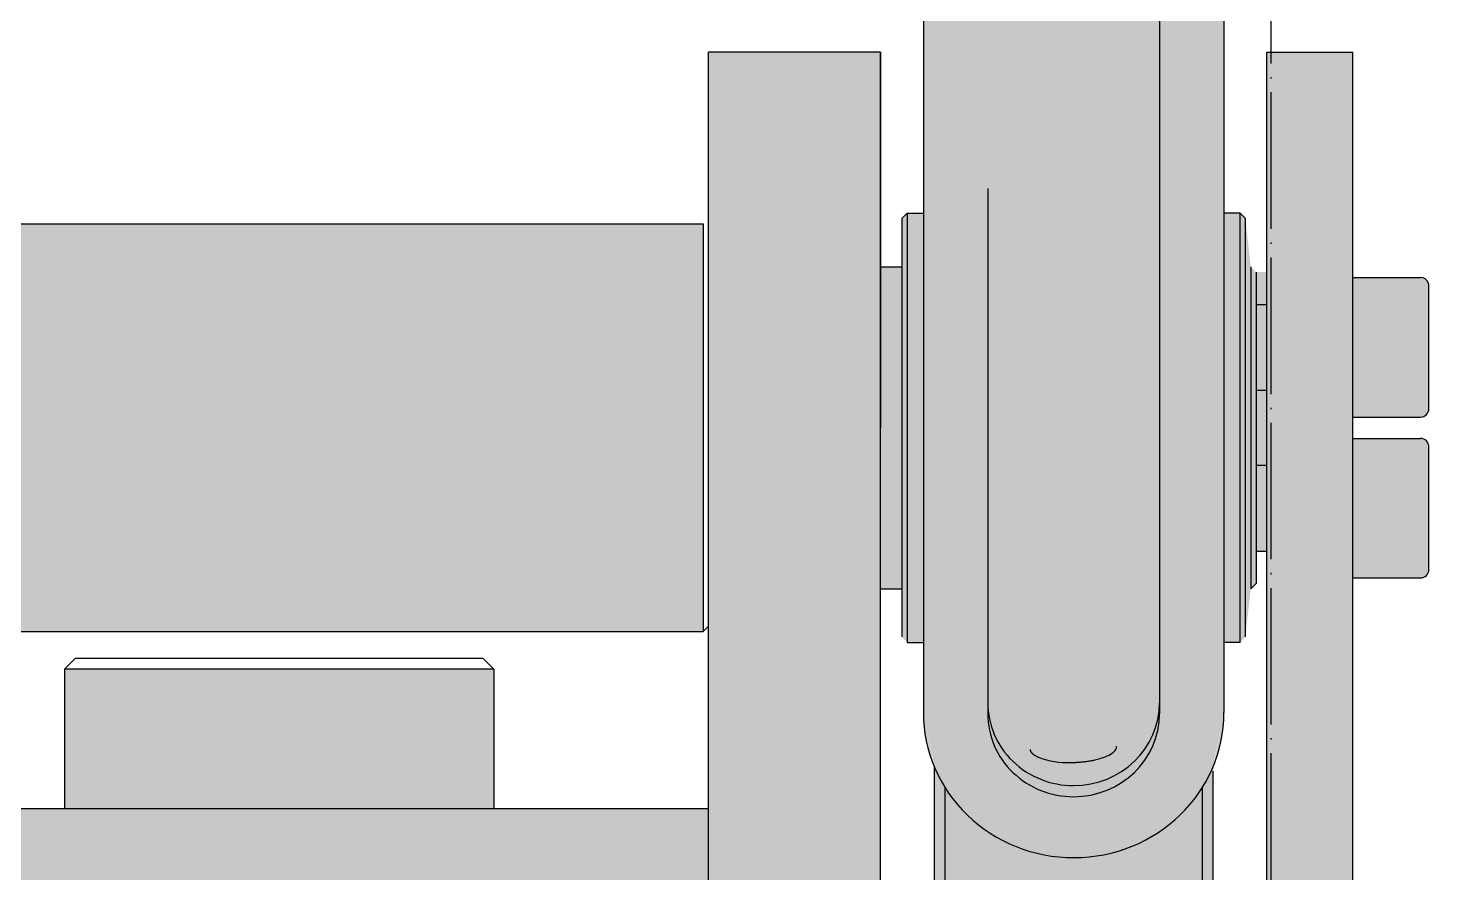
# Model space of a CAD drawing. Extents: x -1899985 to 1774885, y 556286 to 2175695.
# Drawn here: x -1659492.3 to -1659287.2, y 568947.4 to 569071.2 of the extents above; entities that cross this region are included whole.
import ezdxf

# ---------------------------------------------------------------- set-up
doc = ezdxf.new("R2010")
doc.units = 0
doc.header["$LTSCALE"] = 10
doc.header["$MEASUREMENT"] = 0
doc.linetypes.add('20剖面图$0$DOTE', pattern=[2.4200000000000004, 2, -0.2, 0.02, -0.2])
for name, color, linetype in [('20剖面图$0$5剖面线层', 2, 'Continuous'), ('20剖面图$0$A-AXIS-DOTE', 14, '20剖面图$0$DOTE'), ('20剖面图$0$A-LIN-V', 9, 'Continuous'), ('20剖面图$0$EWHS5T6M-2', 7, 'Continuous'), ('20剖面图$0$零件1^葫芦小车', 7, 'Continuous'), ('A-LIN-V', 9, 'Continuous')]:
    doc.layers.add(name, color=color, linetype=linetype)

# ---------------------------------------------------------------- blocks, each defined once
blk = doc.blocks.new('20剖面图$0$zw$A4DD')
at = {"layer": '20剖面图$0$5剖面线层'}
h = blk.add_hatch(color=256, dxfattribs=at)
h.dxf.hatch_style = 1
edge = h.paths.add_edge_path()
edge.add_ellipse((181.0833332575203, 284.4568697157738), major_axis=(13.99859999999995, 1.38080171e-08), ratio=0.9659258262890728, start_angle=338.2132103583626, end_angle=359.99999994156775, ccw=False)
edge.add_line((194.0820332313342, 279.4382737407104), (194.0820332313342, 217.0065894142754))
edge.add_line((194.0820332313342, 217.0065894142754), (193.0821332313389, 216.0066894142765))
edge.add_line((193.0821332313353, 216.0066894142765), (191.6533446674038, 216.0066894142765))
edge.add_ellipse((191.6533446674038, 219.0063894142768), major_axis=(-2.99970000000006, 0), ratio=1, start_angle=20.00000000000881, end_angle=90, ccw=False)
edge.add_line((188.8345487128281, 217.9804315903421), (185.1236074328844, 228.1761589619127))
edge.add_ellipse((181.083333231334, 226.7056194142751), major_axis=(4.299570000000191, 0), ratio=1, start_angle=19.99999999997873, end_angle=43.67903565468379)
edge.add_ellipse((181.0626569377964, 232.1966468274222), major_axis=(-4.019580552825661, 0), ratio=1, start_angle=89.97399287323998, end_angle=141.1454160524679, ccw=False)
edge.add_ellipse((181.0626569377964, 232.1966468274222), major_axis=(-4.019580552825758, 0), ratio=1, start_angle=39.28607287210849, end_angle=89.97399420460039, ccw=False)
edge.add_ellipse((181.083333231334, 226.7056194142751), major_axis=(4.299570000000136, 0), ratio=1, start_angle=136.7524532699129, end_angle=160.0000000000212)
edge.add_line((177.0430590297801, 228.1761589619091), (173.3321177498328, 217.9804315903384))
edge.add_ellipse((170.5133217952643, 219.0063894142768), major_axis=(-2.999700000000112, 0), ratio=1, start_angle=90, end_angle=159.9999999999021, ccw=False)
edge.add_line((170.5133217952643, 216.0066894142765), (169.0845332313365, 216.0066894142765))
edge.add_line((169.0845332313365, 216.0066894142765), (168.084633231334, 217.0065894142754))
edge.add_line((168.084633231334, 217.0065894142754), (168.084633231334, 279.4382738091262))
edge.add_ellipse((181.0833332575203, 284.4568697157738), major_axis=(13.99859999999993, 1.38117915e-08), ratio=0.9659258262890812, start_angle=179.9999999454519, end_angle=201.7867889548778, ccw=False)
edge.add_line((167.0847332575176, 284.4568697157738), (167.0847332578014, 333.1917560740112))
edge.add_line((167.0847332578014, 333.1917560740148), (167.0847332521007, 376.9111512425443))
edge.add_ellipse((181.0833332520997, 376.9111512425443), major_axis=(13.99860000000034, -4.4111411e-09), ratio=0.7660444431189731, start_angle=158.2132109445404, end_angle=179.999999999913, ccw=False)
edge.add_line((168.084633231334, 380.8912368768797), (168.084633231334, 404.9877894142773))
edge.add_line((168.084633231334, 404.9877894142773), (169.0845332313329, 405.9876894142726))
edge.add_line((169.0845332313329, 405.9876894142726), (170.5133217952643, 405.9876894142726))
edge.add_ellipse((170.5133217952643, 402.9879894142721), major_axis=(-2.999699999999982, 0), ratio=1, start_angle=200.0000000000089, end_angle=270, ccw=False)
edge.add_line((173.3321177498399, 404.013947238207), (177.0430590297874, 393.8182198666364))
edge.add_ellipse((181.083333231334, 395.2887594142703), major_axis=(4.299569999999969, 0), ratio=1, start_angle=-159.9999999999591, end_angle=-95.76134025166564)
edge.add_line((180.651720946258, 391.0109079652066), (181.5149455164137, 391.0109079652102))
edge.add_ellipse((181.083333231334, 395.2887594142739), major_axis=(4.299569999999969, 0), ratio=1, start_angle=-84.23865974833441, end_angle=-19.99999999997877)
edge.add_line((185.1236074328844, 393.81821986664), (188.8345487128281, 404.0139472382106))
edge.add_ellipse((191.6533446674038, 402.9879894142759), major_axis=(-2.999699999999982, 0), ratio=1, start_angle=270, end_angle=339.99999999999113, ccw=False)
edge.add_line((191.6533446674038, 405.9876894142726), (193.0821332313317, 405.9876894142726))
edge.add_line((193.0821332313317, 405.9876894142726), (193.0821332313317, 404.9877894142773))
edge.add_line((193.0821332313317, 404.9877894142773), (194.0820332313342, 404.9877894142773))
edge.add_line((194.0820332313342, 404.9877894142773), (194.0820332313342, 380.8912369212921))
edge.add_ellipse((181.0833332520997, 376.9111512425443), major_axis=(13.99860000000001, -4.4111411e-09), ratio=0.7660444431189835, start_angle=2.349111127841752e-08, end_angle=21.78678954103009, ccw=False)
edge.add_line((195.0819332521023, 376.9111512425407), (195.0819332577994, 333.1917560740148))
edge.add_line((195.0819332577994, 333.1917560740112), (195.0819332577848, 330.9951894142797))
edge.add_line((195.0819332577885, 330.9951894142797), (195.0819332575593, 290.9991894142731))
edge.add_line((195.0819332575593, 290.9991894142731), (195.0819332575228, 284.4568697167015))
h = blk.add_hatch(color=252, dxfattribs=at)
h.dxf.hatch_style = 1
h.paths.add_polyline_path([(163.0851332405873, 246.0036894142759), (163.0851332339771, 221.0061894142782), (147.0867332339803, 221.0061894142782), (147.0867332386042, 238.5044394142751), (147.0867332405869, 246.0036894142759), (147.0867332405869, 310.9971894142727), (147.0867332313319, 345.9936894142738), (163.0851332313359, 345.9936894142738), (163.0851332405836, 310.9971894142727), (163.0851332405836, 295.9986894142785)])
h = blk.add_hatch(color=252, dxfattribs=at)
h.dxf.hatch_style = 1
h.paths.add_polyline_path([(207.0807332405856, 218.762172825729), (207.0807332229961, 214.0077905273502), (207.0807332313343, 209.007389414277), (199.0815332313359, 209.007389414277), (199.0815332396741, 214.0077905273502), (199.0815332405873, 218.7621728257254), (199.0815332313359, 223.5059394142736), (197.0817332313345, 223.5059394142736), (197.0817332313345, 230.5052394142767), (199.0815332405873, 230.5052394142767), (199.0815332405873, 299.4983394142764), (198.0816332313334, 299.4983394142764), (198.0816332313334, 296.4986394142761), (197.581683231332, 295.9986894142785), (197.0817332313345, 291.4991394142744), (196.5817832313296, 290.9991894142731), (195.0819332575593, 290.9991894142731), (195.0819332577885, 330.9951894142797), (196.5817832313332, 330.9951894142797), (197.0817332313345, 330.4952394142747), (197.581683231332, 325.9956894142707), (198.0816332313334, 325.4957394142766), (199.0815332367528, 325.4957394142766), (199.0815332313323, 345.9936894142738), (207.0807332313343, 345.9936894142738), (207.0807332403238, 311.9970894142753), (207.0807332405856, 310.9971894142727), (207.0807332405856, 309.9972894142775), (207.0807332405856, 296.9985894142737)])
h.paths.add_polyline_path([(214.1800232313362, 309.1973694142762), (214.1800232313362, 297.7985094142787, -0.4142135623730951), (213.3801032313349, 296.9985894142737), (207.0807332405856, 296.9985894142737), (207.0807332405856, 309.9972894142775), (213.3801032313349, 309.9972894142775, -0.4142135623730951)])
h.paths.add_polyline_path([(214.1800232298265, 318.4964394142771), (214.1800232313362, 312.7970094142765, -0.4142135623730951), (213.3801032313349, 311.9970894142753), (207.0807332403238, 311.9970894142753), (207.0807332398144, 324.995789414279), (213.3801032313349, 324.9957894142753, -0.4142135622958358), (214.1800232313362, 324.195869414274), (214.1800232319329, 321.9260964163623), (214.1800232328423, 318.4964394142735)])
h = blk.add_hatch(color=252, dxfattribs=at)
h.dxf.hatch_style = 1
h.paths.add_polyline_path([(167.0847332048943, 290.9991894142731), (165.584883231335, 290.9991894142731), (165.0849332313337, 291.4991394142744), (165.0849332313337, 295.9986894142785), (165.0849332313337, 325.9956894142742), (165.0849332313337, 330.4952394142747), (165.584883231335, 330.9951894142797), (167.0847332577868, 330.9951894142797), (167.0847332575577, 290.9991894142731)])
h.paths.add_polyline_path([(165.0849332313337, 295.9986894142785), (163.0851332405836, 295.9986894142785), (163.0851332405873, 310.9971894142764), (163.0851332396924, 325.9956894142742), (165.0849332313337, 325.9956894142742)])
h = blk.add_hatch(color=252, dxfattribs=at)
h.dxf.hatch_style = 1
h.paths.add_polyline_path([(67.5946832313348, 291.9990894142756), (146.5867832313342, 291.9990894142756), (146.5867832313342, 329.9952894142771), (67.5946832313348, 329.9952894142771)])
h.paths.add_polyline_path([(67.09473322208214, 246.0036894142759), (67.0947332256037, 238.5044394142751), (147.0867332240632, 238.5044394142751), (147.0867332220841, 246.0036894142759), (147.0867332220841, 275.500739414274), (67.09473322208214, 275.500739414274)])
edge = h.paths.add_edge_path()
edge.add_spline(control_points=[(87.59268323133438, 221.3217102138588), (87.60047332666728, 221.3232798552926), (87.62479627005452, 221.3281807323874), (87.89082480045181, 221.3461958268199), (88.41980849641187, 221.3540604814552), (89.29154574719722, 221.3193687486928), (90.77402644405448, 221.1667683891865), (93.98919341715008, 220.9314396689369), (99.39371573589236, 220.8228294111687), (105.8275734501185, 220.8899547281726), (110.9517606847767, 221.0346109534839), (113.8779446266635, 221.1452584248255), (116.170907709693, 221.2519060264458), (118.3753350035622, 221.3764509936518), (120.9712773276442, 221.4423258555107), (123.0814433430787, 221.3301824804294), (124.3727095474569, 221.2300171381139), (125.2949735102192, 221.1552491905349), (126.0164016046292, 221.0968396110875), (126.5049812616926, 221.0491700680541), (126.561692556661, 221.0416000031109), (126.5887832313346, 221.0379838245935)], knot_values=[0, 0, 0, 0, 0.0200448062513436, 0.0625857151597983, 0.0968991114887987, 0.1252006295151264, 0.1877407753722999, 0.2502834915877762, 0.3730931743853787, 0.4993418828816357, 0.5632919166215677, 0.6245725191583177, 0.6485625763569951, 0.6871746033886468, 0.7497116751627702, 0.8122497289397556, 0.8494615257923346, 0.8748480535782247, 0.9201301323393147, 0.9618466021247403, 1, 1, 1, 1], degree=3, periodic=0)
edge.add_line((126.5887832313346, 221.0379838245935), (126.5887832313346, 238.5044394142751))
edge.add_line((126.5887832313346, 238.5044394142751), (87.59268323133438, 238.5044394142751))
edge.add_line((87.59268323133438, 238.5044394142751), (87.59268323133438, 221.3217102138588))
h.paths.add_polyline_path([(127.0887332313359, 275.500739414274), (127.0887332313359, 288.4994394142777), (87.09273323133309, 288.4994394142777), (87.09273323133309, 275.500739414274)])
at = {"layer": '20剖面图$0$EWHS5T6M-2', "color": 7, "linetype": 'Continuous'}
for p, q in [((189.0825332104759, 377.1976924996125), (189.0825332047534, 333.2882403218755)), ((167.0847332105659, 376.9111512425443), (167.0847332048688, 333.1917560740112)), ((195.0819332105675, 376.9111512425443), (195.0819332048668, 333.1917560740148)), ((147.0867332220841, 310.9971894142727), (147.0867332313355, 345.9936894142738)), ((163.0851332313359, 345.9936894142738), (147.0867332313355, 345.9936894142738)), ((147.0867332220841, 310.9971894142727), (147.0867332313355, 345.9936894142738)), ((163.0851332313359, 345.9936894142738), (147.0867332313355, 345.9936894142738)), ((163.0851332220809, 310.9971894142727), (163.0851332313359, 345.9936894142738)), ((163.0851332313359, 345.9936894142738), (163.0851332405873, 310.9971894142764)), ((199.0815332220845, 310.9971894142727), (199.0815332313359, 345.9936894142738)), ((199.0815332313359, 345.9936894142738), (207.0807332313343, 345.9936894142738)), ((207.0807332220829, 310.9971894142727), (207.0807332313343, 345.9936894142738)), ((167.0847332048688, 333.1917560740112), (167.0847332051489, 284.4568697157738)), ((173.084133204753, 333.2882403218755), (173.0841332050367, 284.3414936048794)), ((189.0825332047534, 333.2882403218755), (189.0825332050335, 284.3414936048794)), ((195.0819332048668, 333.1917560740112), (195.0819332051505, 284.4568697157738)), ((165.0849332313337, 330.4952394142747), (165.584883231335, 330.9951894142723)), ((165.0849332313337, 330.4952394142747), (165.0849332313337, 291.4991394142744)), ((165.584883231335, 330.9951894142723), (165.584883231335, 290.9991894142731)), ((165.584883231335, 330.9951894142723), (167.0847332577723, 330.9951894142723)), ((196.5817832313368, 330.9951894142723), (195.0819332577739, 330.9951894142723)), ((197.0817332313345, 330.4952394142747), (196.5817832313368, 330.9951894142723)), ((196.5817832313368, 290.9991894142731), (196.5817832313368, 330.9951894142723)), ((197.0817332313345, 291.4991394142744), (197.0817332313345, 330.4952394142747)), ((67.5946832313348, 329.9952894142771), (146.5867832313342, 329.9952894142771)), ((67.5946832313348, 329.9952894142771), (146.5867832313342, 329.9952894142771)), ((146.5867832313342, 329.9952894142771), (146.5867832313342, 291.9990894142756)), ((146.5867832313342, 329.9952894142771), (146.5867832313342, 291.9990894142756)), ((163.0851332229758, 325.9956894142742), (165.0849332280413, 325.9956894142742)), ((197.5816832313357, 325.9956894142742), (197.5816832313357, 295.9986894142785)), ((198.0816332313334, 325.4957394142766), (198.0816332313334, 296.4986394142761)), ((207.0807332228542, 324.9957894142753), (213.3801032313349, 324.9957894142753)), ((214.1800232313362, 312.7970094142729), (214.1800232313362, 324.195869414274)), ((198.0816332313334, 322.4960394142763), (199.0815332225938, 322.4960394142763)), ((198.0816332313334, 314.4968394142779), (199.0815332221282, 314.4968394142779)), ((207.0807332220866, 311.9970894142753), (213.3801032313349, 311.9970894142753)), ((147.0867332220841, 246.0036894142759), (147.0867332220841, 310.9971894142727)), ((147.0867332220841, 246.0036894142759), (147.0867332220841, 310.9971894142727)), ((163.0851332220809, 246.0036894142759), (163.0851332220809, 310.9971894142727)), ((163.0851332220809, 246.0036894142759), (163.0851332220809, 310.9971894142727)), ((199.0815332220845, 218.7621728257254), (199.0815332220845, 310.9971894142727)), ((207.0807332220829, 218.7621728257254), (207.0807332220829, 310.9971894142727)), ((207.0807332220829, 309.9972894142775), (213.3801032313349, 309.9972894142775)), ((214.1800232313362, 297.798509414275), (214.1800232313362, 309.1973694142725)), ((198.0816332313334, 307.4975394142748), (199.0815332220845, 307.4975394142748)), ((198.0816332313334, 299.4983394142764), (199.0815332220845, 299.4983394142764)), ((198.0816332313334, 296.4986394142761), (197.5816832313357, 295.9986894142748)), ((207.0807332220829, 296.9985894142737), (213.3801032313349, 296.9985894142737)), ((163.0851332220809, 295.9986894142748), (165.0849332280413, 295.9986894142748)), ((147.0867332313355, 292.4990394142733), (146.5867832313342, 291.9990894142756)), ((147.0867332313355, 292.4990394142733), (146.5867832313342, 291.9990894142756)), ((67.5946832313348, 291.9990894142756), (146.5867832313342, 291.9990894142756)), ((67.5946832313348, 291.9990894142756), (146.5867832313342, 291.9990894142756)), ((165.584883231335, 290.9991894142731), (167.0847332577723, 290.9991894142731)), ((196.5817832313368, 290.9991894142731), (195.0819332577739, 290.9991894142731)), ((88.09263323133563, 289.499339414273), (87.09273323133309, 288.4994394142777)), ((88.09263323133563, 289.499339414273), (87.09273323133309, 288.4994394142777)), ((127.0887332313359, 288.4994394142777), (87.09273323133309, 288.4994394142777)), ((87.09273323133309, 288.4994394142777), (87.09273323133309, 275.500739414274)), ((127.0887332313359, 288.4994394142777), (87.09273323133309, 288.4994394142777)), ((87.09273323133309, 288.4994394142777), (87.09273323133309, 275.500739414274)), ((126.0888332313334, 289.499339414273), (88.09263323133197, 289.499339414273)), ((126.0888332313334, 289.499339414273), (88.09263323133197, 289.499339414273)), ((126.0888332313334, 289.499339414273), (127.0887332313323, 288.4994394142777)), ((126.0888332313334, 289.499339414273), (127.0887332313323, 288.4994394142777)), ((127.0887332313359, 288.4994394142777), (127.0887332313359, 275.500739414274)), ((127.0887332313359, 288.4994394142777), (127.0887332313359, 275.500739414274)), ((168.084633231334, 279.4382739220456), (168.084633231334, 217.0065894142754)), ((194.0820332313342, 217.0065894142754), (194.0820332313342, 279.0003894376424)), ((169.0845332313365, 277.4921760613324), (169.0845332313365, 216.0066894142728)), ((193.0821332313353, 216.0066894142728), (193.0821332313353, 277.4921760683865)), ((147.0867332256057, 275.500739414274), (67.0947332256037, 275.500739414274)), ((147.0867332256057, 275.500739414274), (67.0947332256037, 275.500739414274))]:
    blk.add_line(p, q, dxfattribs=at)
for centre, radius, start, end in [((213.3801032313349, 324.195869414274), 0.7999199999999951, 0, 90), ((213.3801032313349, 312.7970094142729), 0.799920000000023, 270, 0), ((213.3801032313349, 309.1973694142725), 0.799920000000023, 0, 90), ((213.3801032313349, 297.798509414275), 0.7999199999999951, 270, 0)]:
    blk.add_arc(centre, radius, start, end, dxfattribs=at)
for centre, major_axis, ratio, start_param, end_param in [((181.0833332060574, 285.3766662576745), (-7.999200000000017, 7.8953386e-09), 0.9659258262890631, 6.283185307179468, 7.85398163499654), ((181.0833332060574, 285.3766662576745), (-7.999200000000001, 7.892230299999998e-09), 0.9659258262890691, 1.570796327816581, 3.141592653589278), ((181.0833332051479, 284.4568697157738), (-13.99860000000005, 1.38140117e-08), 0.9659258262890658, 4.62e-14, 1.570796327815654), ((181.0833332050351, 284.3414936048794), (-7.999199999999976, 7.8951166e-09), 0.9659258262890723, 3.1561e-12, 1.570796327817383), ((181.0833332051479, 284.4568697157738), (-13.99860000000044, 1.38109034e-08), 0.9659258262890414, 1.57079632781622, 3.14159265359149), ((181.0833332050351, 284.3414936048794), (-7.999200000000436, 7.8922303e-09), 0.9659258262890194, 1.570796327816576, 3.141592653589748)]:
    blk.add_ellipse(centre, major_axis=major_axis, ratio=ratio, start_param=start_param, end_param=end_param, dxfattribs=at)
at = {"layer": '20剖面图$0$零件1^葫芦小车', "color": 7, "linetype": 'Continuous'}
blk.add_line((180.7739236675552, 279.8029070289558), (181.0725528700059, 279.8078545320968), dxfattribs=at)
blk.add_arc((180.5054019221097, 287.6943467728561), 7.8960069123198, 250.4100028531358, 271.9488495787522, dxfattribs=at)
for points, knots in [([(177.857972681184, 280.2553923050764), (177.8164821474675, 280.2730351475257), (177.7359678717148, 280.3078147824344), (177.6283412524935, 280.3617503520873), (177.5327169796728, 280.4151038582641), (177.4489743540616, 280.4677120285669), (177.3760699492886, 280.5191910635476), (177.3131765373873, 280.5692634820516), (177.2594121162874, 280.6176730744046), (177.2139199039775, 280.6642026648042), (177.1758591636462, 280.7086660952627), (177.1444166822621, 280.7509065344893), (177.1188116289158, 280.7907932504022), (177.0983011217395, 280.828218701361), (177.0821833009468, 280.8630960216651), (177.0698039201379, 280.8953553051251), (177.0533817367723, 280.9478551243446), (177.046205351362, 280.9899977988862), (177.0441385963385, 281.0223331527122)], [0, 0, 0, 0, 0.0234360666579084, 0.0459110496655002, 0.0674249376751805, 0.0879777209380737, 0.1075693911009437, 0.1261999410339801, 0.1438693646895593, 0.1605776569926032, 0.176324813763505, 0.191110831676128, 0.2049357082551678, 0.2177994419204855, 0.2297020320915552, 0.2406434793744664, 0.2506237858703141, 0.2828260329628206, 0.2828260329628206, 0.2828260329628206, 0.2828260329628206]), ([(181.0725528700021, 279.8078545321623), (181.1422845952365, 279.8102418906784), (181.2813038774366, 279.8150014011408), (181.4885876029329, 279.8267341491956), (181.693426839487, 279.8416807745307), (181.8953065108108, 279.8600619386343), (182.0937376751863, 279.8816726451223), (182.2882563821585, 279.9064146700148), (182.4784241922134, 279.9341558142915), (182.6638307921275, 279.9647688552141), (182.8440859238653, 279.998118818643), (183.0188508526225, 280.0340786467495), (183.4476905887313, 280.1316039299127), (184.07555834312, 280.3259780638691), (184.70088114194, 280.6528973124841), (185.0318044771884, 280.9915840788017), (185.0874430189979, 281.2122465836765), (185.081150564627, 281.3100682853765)], [0, 0, 0, 0, 0.023518460523446, 0.0468871161543899, 0.0701060821213176, 0.0931754759118821, 0.1160954173299989, 0.138866028554693, 0.1614874342007385, 0.1839597613812022, 0.2062831397719382, 0.2284577016780852, 0.2504835821026573, 0.3740832903815009, 0.4998634583879089, 0.6194900398866993, 0.7170803217495109, 0.7170803217495109, 0.7170803217495109, 0.7170803217495109])]:
    blk.add_open_spline(points, degree=3, knots=knots, dxfattribs=at)
blk = doc.blocks.new('20剖面图$0$5555rrrrrrrrrrr')
at = {"layer": '20剖面图$0$A-AXIS-DOTE'}
blk.add_line((-1631325.000003817, 575655), (-1631325.000003816, 568562.4520265243), dxfattribs=at)
at = {"xscale": 1.571585729816195, "yscale": 1.571585729816195, "zscale": 1.571585729816195, "rotation": 359.9999999998954}
blk.add_blockref('20剖面图$0$zw$A4DD', (-1631638.432947429, 568558.9105233775), dxfattribs=at)
blk = doc.blocks.new('20剖面图')
at = {"layer": '20剖面图$0$A-LIN-V'}
blk.add_blockref('20剖面图$0$5555rrrrrrrrrrr', (-27985.39967759955, -35.03928341169376), dxfattribs=at)

msp = doc.modelspace()

# ---------------------------------------------------------------- block references
at = {"layer": 'A-LIN-V'}
msp.add_blockref('20剖面图', (0, 0), dxfattribs=at)

doc.saveas('drawing.dxf')
